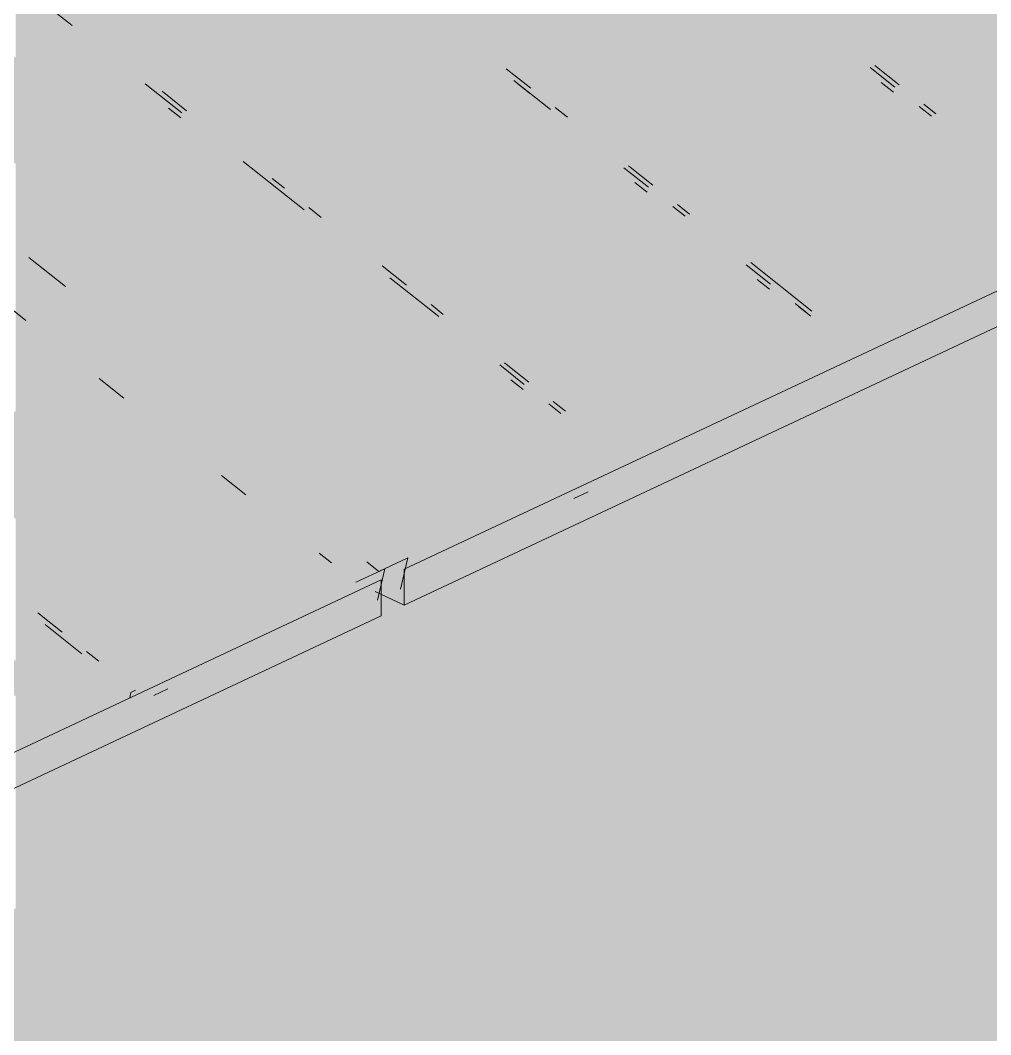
# Model space of a CAD drawing. Header units: millimetres. Extents: x 5 to 1315, y 5 to 292.
# Drawn here: x 1181.349 to 1183.984, y 91.334 to 94.089 of the extents above; entities that cross this region are included whole.
import ezdxf

# ---------------------------------------------------------------- set-up
doc = ezdxf.new("R2010")
doc.units = ezdxf.units.MM
doc.layers.add('EXISTING', color=7, linetype='Continuous')
doc.layers.add('IMAGES', color=7, linetype='Continuous')

# ---------------------------------------------------------------- blocks, each defined once
blk = doc.blocks.new('SHEET_03')
at = {"layer": 'EXISTING', "color": 250, "lineweight": 9}
for p, q in [((282.3912, 92.5982), (286.2054, 94.3889)), ((282.3912, 92.5007), (286.2054, 94.2914)), ((281.423, 94.1275), (281.4894, 94.0748)), ((283.736, 93.9138), (283.6696, 93.9665)), ((282.7351, 93.9051), (282.6687, 93.9577)), ((283.6571, 93.9606), (283.7235, 93.9079)), ((281.6885, 93.9168), (281.7881, 93.8378)), ((282.6894, 93.9255), (282.789, 93.8465)), ((282.732, 93.8914), (282.6988, 93.9178)), ((283.7203, 93.8943), (283.6871, 93.9206)), ((281.8006, 93.8437), (281.7342, 93.8963)), ((283.8355, 93.8348), (283.8023, 93.8611)), ((281.785, 93.8242), (281.7518, 93.8505)), ((282.8347, 93.826), (282.8015, 93.8524)), ((283.7899, 93.8552), (283.8231, 93.8289)), ((281.9541, 93.7061), (282.1201, 93.5744)), ((283.067, 93.6417), (283.0007, 93.6943)), ((282.9882, 93.6885), (283.0546, 93.6358)), ((282.0662, 93.6329), (282.033, 93.6593)), ((283.0514, 93.6222), (283.0182, 93.6485)), ((283.121, 93.5831), (283.1541, 93.5568)), ((283.1666, 93.5626), (283.1334, 93.589)), ((282.1658, 93.5539), (282.1326, 93.5803)), ((281.4715, 93.3662), (281.3719, 93.4452)), ((281.165, 93.4319), (281.3642, 93.2739)), ((282.3981, 93.3696), (282.3318, 93.4222)), ((283.3201, 93.4251), (283.3865, 93.3724)), ((283.4986, 93.2993), (283.3326, 93.431)), ((282.3525, 93.39), (282.4852, 93.2847)), ((283.3834, 93.3588), (283.3502, 93.3851)), ((282.4977, 93.2905), (282.4645, 93.3169)), ((283.4529, 93.3197), (283.4861, 93.2934)), ((283.4955, 93.2856), (283.4623, 93.312)), ((282.6512, 93.153), (282.7176, 93.1003)), ((282.7301, 93.1062), (282.6637, 93.1588)), ((281.5634, 93.1158), (281.6298, 93.0631)), ((282.7145, 93.0867), (282.6813, 93.113)), ((282.784, 93.0476), (282.8172, 93.0213)), ((282.8297, 93.0271), (282.7965, 93.0535)), ((281.8953, 92.8524), (281.9617, 92.7998)), ((282.8525, 92.7906), (282.891, 92.8087)), ((282.1609, 92.6417), (282.1941, 92.6154)), ((282.2897, 92.6184), (282.3229, 92.592)), ((282.401, 92.6287), (282.3229, 92.592)), ((282.3814, 92.5435), (282.401, 92.6287)), ((282.3385, 92.5993), (282.2605, 92.5627)), ((282.3189, 92.5142), (282.3385, 92.5993)), ((282.3912, 92.5007), (282.3912, 92.5982)), ((278.5145, 90.7782), (282.3287, 92.5689)), ((282.3287, 92.5689), (282.3287, 92.4714)), ((282.3131, 92.5374), (282.3912, 92.5007)), ((281.4626, 92.4273), (281.3962, 92.48)), ((280.0556, 91.4042), (282.3287, 92.4714)), ((281.4169, 92.4478), (281.5165, 92.3687)), ((281.5622, 92.3483), (281.529, 92.3746)), ((281.6493, 92.2634), (281.6462, 92.2498)), ((281.6618, 92.2692), (281.6493, 92.2634)), ((281.7113, 92.2548), (281.7498, 92.2729))]:
    blk.add_line(p, q, dxfattribs=at)
at = {"layer": 'IMAGES', "color": 7}
for points in [[(281.3364, 94.0863), (281.5291, 94.0863), (281.3364, 94.1827), (281.5291, 94.1827)], [(281.5291, 94.0863), (282.2036, 94.0863), (281.5291, 94.1827), (282.2036, 94.1827)], [(282.2036, 94.0863), (282.3, 94.0863), (282.2036, 94.1827), (282.3, 94.1827)], [(282.3, 94.0863), (282.3964, 94.0863), (282.3, 94.1827), (282.3964, 94.1827)], [(282.3964, 94.0863), (282.4927, 94.0863), (282.3964, 94.1827), (282.4927, 94.1827)], [(282.4927, 94.0863), (282.5891, 94.0863), (282.4927, 94.1827), (282.5891, 94.1827)], [(282.5891, 94.0863), (282.6855, 94.0863), (282.5891, 94.1827), (282.6855, 94.1827)], [(282.6855, 94.0863), (283.36, 94.0863), (282.6855, 94.1827), (283.36, 94.1827)], [(283.36, 94.0863), (283.5527, 94.0863), (283.36, 94.1827), (283.5527, 94.1827)], [(283.5527, 94.0863), (283.6491, 94.0863), (283.5527, 94.1827), (283.6491, 94.1827)], [(283.6491, 94.0863), (284.2273, 94.0863), (283.6491, 94.1827), (284.2273, 94.1827)], [(281.3364, 93.9899), (281.4327, 93.9899), (281.3364, 94.0863), (281.4327, 94.0863)], [(281.4327, 93.9899), (281.6255, 93.9899), (281.4327, 94.0863), (281.6255, 94.0863)], [(281.6255, 93.9899), (281.7218, 93.9899), (281.6255, 94.0863), (281.7218, 94.0863)], [(281.7218, 93.9899), (281.8182, 93.9899), (281.7218, 94.0863), (281.8182, 94.0863)], [(281.8182, 93.9899), (282.3, 93.9899), (281.8182, 94.0863), (282.3, 94.0863)], [(282.3, 93.9899), (282.3964, 93.9899), (282.3, 94.0863), (282.3964, 94.0863)], [(282.3964, 93.9899), (282.4927, 93.9899), (282.3964, 94.0863), (282.4927, 94.0863)], [(282.4927, 93.9899), (282.5891, 93.9899), (282.4927, 94.0863), (282.5891, 94.0863)], [(282.5891, 93.9899), (282.6855, 93.9899), (282.5891, 94.0863), (282.6855, 94.0863)], [(282.6855, 93.9899), (282.7818, 93.9899), (282.6855, 94.0863), (282.7818, 94.0863)], [(282.7818, 93.9899), (283.2636, 93.9899), (282.7818, 94.0863), (283.2636, 94.0863)], [(283.2636, 93.9899), (283.36, 93.9899), (283.2636, 94.0863), (283.36, 94.0863)], [(283.36, 93.9899), (283.4564, 93.9899), (283.36, 94.0863), (283.4564, 94.0863)], [(283.4564, 93.9899), (283.6491, 93.9899), (283.4564, 94.0863), (283.6491, 94.0863)], [(283.6491, 93.9899), (283.7455, 93.9899), (283.6491, 94.0863), (283.7455, 94.0863)], [(283.7455, 93.9899), (283.8418, 93.9899), (283.7455, 94.0863), (283.8418, 94.0863)], [(283.8418, 93.9899), (284.3236, 93.9899), (283.8418, 94.0863), (284.3236, 94.0863)], [(280.9509, 93.8935), (281.5291, 93.8935), (280.9509, 93.9899), (281.5291, 93.9899)], [(281.5291, 93.8935), (281.6255, 93.8935), (281.5291, 93.9899), (281.6255, 93.9899)], [(281.6255, 93.8935), (281.7218, 93.8935), (281.6255, 93.9899), (281.7218, 93.9899)], [(281.7218, 93.8935), (281.8182, 93.8935), (281.7218, 93.9899), (281.8182, 93.9899)], [(281.8182, 93.8935), (281.9145, 93.8935), (281.8182, 93.9899), (281.9145, 93.9899)], [(281.9145, 93.8935), (282.3964, 93.8935), (281.9145, 93.9899), (282.3964, 93.9899)], [(282.3964, 93.8935), (282.4927, 93.8935), (282.3964, 93.9899), (282.4927, 93.9899)], [(282.4927, 93.8935), (282.5891, 93.8935), (282.4927, 93.9899), (282.5891, 93.9899)], [(282.5891, 93.8935), (282.6855, 93.8935), (282.5891, 93.9899), (282.6855, 93.9899)], [(282.6855, 93.8935), (282.7818, 93.8935), (282.6855, 93.9899), (282.7818, 93.9899)], [(282.7818, 93.8935), (282.8782, 93.8935), (282.7818, 93.9899), (282.8782, 93.9899)], [(282.8782, 93.8935), (283.4564, 93.8935), (282.8782, 93.9899), (283.4564, 93.9899)], [(283.4564, 93.8935), (283.5527, 93.8935), (283.4564, 93.9899), (283.5527, 93.9899)], [(283.5527, 93.8935), (283.7455, 93.8935), (283.5527, 93.9899), (283.7455, 93.9899)], [(283.7455, 93.8935), (283.8418, 93.8935), (283.7455, 93.9899), (283.8418, 93.9899)], [(283.8418, 93.8935), (283.9382, 93.8935), (283.8418, 93.9899), (283.9382, 93.9899)], [(283.9382, 93.8935), (284.42, 93.8935), (283.9382, 93.9899), (284.42, 93.9899)], [(281.1436, 93.797), (281.5291, 93.797), (281.1436, 93.8935), (281.5291, 93.8935)], [(281.5291, 93.797), (281.6255, 93.797), (281.5291, 93.8935), (281.6255, 93.8935)], [(281.6255, 93.797), (281.7218, 93.797), (281.6255, 93.8935), (281.7218, 93.8935)], [(281.7218, 93.797), (281.9145, 93.797), (281.7218, 93.8935), (281.9145, 93.8935)], [(281.9145, 93.797), (282.0109, 93.797), (281.9145, 93.8935), (282.0109, 93.8935)], [(282.0109, 93.797), (282.5891, 93.797), (282.0109, 93.8935), (282.5891, 93.8935)], [(282.5891, 93.797), (282.6855, 93.797), (282.5891, 93.8935), (282.6855, 93.8935)], [(282.6855, 93.797), (282.8782, 93.797), (282.6855, 93.8935), (282.8782, 93.8935)], [(282.8782, 93.797), (283.0709, 93.797), (282.8782, 93.8935), (283.0709, 93.8935)], [(283.0709, 93.797), (283.5527, 93.797), (283.0709, 93.8935), (283.5527, 93.8935)], [(283.5527, 93.797), (283.6491, 93.797), (283.5527, 93.8935), (283.6491, 93.8935)], [(283.6491, 93.797), (283.7455, 93.797), (283.6491, 93.8935), (283.7455, 93.8935)], [(283.7455, 93.797), (283.8418, 93.797), (283.7455, 93.8935), (283.8418, 93.8935)], [(283.8418, 93.797), (283.9382, 93.797), (283.8418, 93.8935), (283.9382, 93.8935)], [(283.9382, 93.797), (284.0345, 93.797), (283.9382, 93.8935), (284.0345, 93.8935)], [(281.24, 93.7006), (281.6255, 93.7006), (281.24, 93.797), (281.6255, 93.797)], [(281.6255, 93.7006), (281.7218, 93.7006), (281.6255, 93.797), (281.7218, 93.797)], [(281.7218, 93.7006), (281.8182, 93.7006), (281.7218, 93.797), (281.8182, 93.797)], [(281.8182, 93.7006), (282.0109, 93.7006), (281.8182, 93.797), (282.0109, 93.797)], [(282.0109, 93.7006), (282.1073, 93.7006), (282.0109, 93.797), (282.1073, 93.797)], [(282.1073, 93.7006), (282.2036, 93.7006), (282.1073, 93.797), (282.2036, 93.797)], [(282.2036, 93.7006), (282.7818, 93.7006), (282.2036, 93.797), (282.7818, 93.797)], [(282.7818, 93.7006), (282.8782, 93.7006), (282.7818, 93.797), (282.8782, 93.797)], [(282.8782, 93.7006), (283.0709, 93.7006), (282.8782, 93.797), (283.0709, 93.797)], [(283.0709, 93.7006), (283.1673, 93.7006), (283.0709, 93.797), (283.1673, 93.797)], [(283.1673, 93.7006), (283.6491, 93.7006), (283.1673, 93.797), (283.6491, 93.797)], [(283.6491, 93.7006), (283.7455, 93.7006), (283.6491, 93.797), (283.7455, 93.797)], [(283.7455, 93.7006), (283.8418, 93.7006), (283.7455, 93.797), (283.8418, 93.797)], [(283.8418, 93.7006), (283.9382, 93.7006), (283.8418, 93.797), (283.9382, 93.797)], [(283.9382, 93.7006), (284.0345, 93.7006), (283.9382, 93.797), (284.0345, 93.797)], [(281.3364, 93.6042), (281.8182, 93.6042), (281.3364, 93.7006), (281.8182, 93.7006)], [(281.8182, 93.6042), (281.9145, 93.6042), (281.8182, 93.7006), (281.9145, 93.7006)], [(281.9145, 93.6042), (282.1073, 93.6042), (281.9145, 93.7006), (282.1073, 93.7006)], [(282.1073, 93.6042), (282.2036, 93.6042), (282.1073, 93.7006), (282.2036, 93.7006)], [(282.2036, 93.6042), (282.3, 93.6042), (282.2036, 93.7006), (282.3, 93.7006)], [(282.3, 93.6042), (282.7818, 93.6042), (282.3, 93.7006), (282.7818, 93.7006)], [(282.7818, 93.6042), (282.8782, 93.6042), (282.7818, 93.7006), (282.8782, 93.7006)], [(282.8782, 93.6042), (282.9745, 93.6042), (282.8782, 93.7006), (282.9745, 93.7006)], [(282.9745, 93.6042), (283.0709, 93.6042), (282.9745, 93.7006), (283.0709, 93.7006)], [(283.0709, 93.6042), (283.1673, 93.6042), (283.0709, 93.7006), (283.1673, 93.7006)], [(283.1673, 93.6042), (283.2636, 93.6042), (283.1673, 93.7006), (283.2636, 93.7006)], [(283.2636, 93.6042), (283.8418, 93.6042), (283.2636, 93.7006), (283.8418, 93.7006)], [(283.8418, 93.6042), (283.9382, 93.6042), (283.8418, 93.7006), (283.9382, 93.7006)], [(283.9382, 93.6042), (284.1309, 93.6042), (283.9382, 93.7006), (284.1309, 93.7006)], [(281.3364, 93.5078), (281.4327, 93.5078), (281.3364, 93.6042), (281.4327, 93.6042)], [(281.4327, 93.5078), (281.5291, 93.5078), (281.4327, 93.6042), (281.5291, 93.6042)], [(281.5291, 93.5078), (281.9145, 93.5078), (281.5291, 93.6042), (281.9145, 93.6042)], [(281.9145, 93.5078), (282.0109, 93.5078), (281.9145, 93.6042), (282.0109, 93.6042)], [(282.0109, 93.5078), (282.2036, 93.5078), (282.0109, 93.6042), (282.2036, 93.6042)], [(282.2036, 93.5078), (282.3, 93.5078), (282.2036, 93.6042), (282.3, 93.6042)], [(282.3, 93.5078), (282.3964, 93.5078), (282.3, 93.6042), (282.3964, 93.6042)], [(282.3964, 93.5078), (282.8782, 93.5078), (282.3964, 93.6042), (282.8782, 93.6042)], [(282.8782, 93.5078), (283.0709, 93.5078), (282.8782, 93.6042), (283.0709, 93.6042)], [(283.0709, 93.5078), (283.1673, 93.5078), (283.0709, 93.6042), (283.1673, 93.6042)], [(283.1673, 93.5078), (283.2636, 93.5078), (283.1673, 93.6042), (283.2636, 93.6042)], [(283.2636, 93.5078), (283.36, 93.5078), (283.2636, 93.6042), (283.36, 93.6042)], [(283.36, 93.5078), (283.9382, 93.5078), (283.36, 93.6042), (283.9382, 93.6042)], [(283.9382, 93.5078), (284.0345, 93.5078), (283.9382, 93.6042), (284.0345, 93.6042)], [(281.3364, 93.2186), (281.4327, 93.2186), (281.3364, 93.5078), (281.4327, 93.5078)], [(281.4327, 93.4114), (281.5291, 93.4114), (281.4327, 93.5078), (281.5291, 93.5078)], [(281.5291, 93.4114), (282.0109, 93.4114), (281.5291, 93.5078), (282.0109, 93.5078)], [(282.0109, 93.4114), (282.1073, 93.4114), (282.0109, 93.5078), (282.1073, 93.5078)], [(282.1073, 93.315), (282.2036, 93.315), (282.1073, 93.5078), (282.2036, 93.5078)], [(282.2036, 93.4114), (282.3, 93.4114), (282.2036, 93.5078), (282.3, 93.5078)], [(282.3, 93.4114), (282.3964, 93.4114), (282.3, 93.5078), (282.3964, 93.5078)], [(282.3964, 93.4114), (282.4927, 93.4114), (282.3964, 93.5078), (282.4927, 93.5078)], [(282.4927, 93.4114), (282.5891, 93.4114), (282.4927, 93.5078), (282.5891, 93.5078)], [(282.5891, 93.4114), (283.0709, 93.4114), (282.5891, 93.5078), (283.0709, 93.5078)], [(283.0709, 93.4114), (283.1673, 93.4114), (283.0709, 93.5078), (283.1673, 93.5078)], [(283.1673, 93.4114), (283.2636, 93.4114), (283.1673, 93.5078), (283.2636, 93.5078)], [(283.2636, 93.4114), (283.36, 93.4114), (283.2636, 93.5078), (283.36, 93.5078)], [(283.36, 93.4114), (283.4564, 93.4114), (283.36, 93.5078), (283.4564, 93.5078)], [(283.4564, 93.4114), (283.5527, 93.4114), (283.4564, 93.5078), (283.5527, 93.5078)], [(283.5527, 93.4114), (283.8418, 93.4114), (283.5527, 93.5078), (283.8418, 93.5078)], [(283.8418, 93.4114), (283.9382, 93.4114), (283.8418, 93.5078), (283.9382, 93.5078)], [(283.9382, 93.4114), (284.1309, 93.4114), (283.9382, 93.5078), (284.1309, 93.5078)], [(281.4327, 93.315), (281.5291, 93.315), (281.4327, 93.4114), (281.5291, 93.4114)], [(281.5291, 93.315), (281.6255, 93.315), (281.5291, 93.4114), (281.6255, 93.4114)], [(281.6255, 93.315), (281.7218, 93.315), (281.6255, 93.4114), (281.7218, 93.4114)], [(281.7218, 93.315), (282.1073, 93.315), (281.7218, 93.4114), (282.1073, 93.4114)], [(282.2036, 93.315), (282.3, 93.315), (282.2036, 93.4114), (282.3, 93.4114)], [(282.3, 93.315), (282.3964, 93.315), (282.3, 93.4114), (282.3964, 93.4114)], [(282.3964, 93.315), (282.4927, 93.315), (282.3964, 93.4114), (282.4927, 93.4114)], [(282.4927, 93.315), (283.1673, 93.315), (282.4927, 93.4114), (283.1673, 93.4114)], [(283.1673, 93.315), (283.2636, 93.315), (283.1673, 93.4114), (283.2636, 93.4114)], [(283.2636, 93.315), (283.36, 93.315), (283.2636, 93.4114), (283.36, 93.4114)], [(283.36, 93.315), (283.4564, 93.315), (283.36, 93.4114), (283.4564, 93.4114)], [(283.4564, 93.315), (283.5527, 93.315), (283.4564, 93.4114), (283.5527, 93.4114)], [(283.5527, 93.315), (283.7455, 93.315), (283.5527, 93.4114), (283.7455, 93.4114)], [(283.7455, 93.315), (283.8418, 93.315), (283.7455, 93.4114), (283.8418, 93.4114)], [(283.8418, 93.315), (283.9382, 93.315), (283.8418, 93.4114), (283.9382, 93.4114)], [(283.9382, 93.315), (284.0345, 93.315), (283.9382, 93.4114), (284.0345, 93.4114)], [(281.4327, 93.2186), (281.6255, 93.2186), (281.4327, 93.315), (281.6255, 93.315)], [(281.6255, 93.2186), (281.7218, 93.2186), (281.6255, 93.315), (281.7218, 93.315)], [(281.7218, 93.2186), (281.8182, 93.2186), (281.7218, 93.315), (281.8182, 93.315)], [(281.8182, 93.2186), (282.2036, 93.2186), (281.8182, 93.315), (282.2036, 93.315)], [(282.2036, 93.2186), (282.3964, 93.2186), (282.2036, 93.315), (282.3964, 93.315)], [(282.3964, 93.2186), (282.5891, 93.2186), (282.3964, 93.315), (282.5891, 93.315)], [(282.5891, 93.2186), (282.6855, 93.2186), (282.5891, 93.315), (282.6855, 93.315)], [(282.6855, 93.2186), (282.7818, 93.2186), (282.6855, 93.315), (282.7818, 93.315)], [(282.7818, 93.2186), (283.2636, 93.2186), (282.7818, 93.315), (283.2636, 93.315)], [(283.2636, 93.2186), (283.36, 93.2186), (283.2636, 93.315), (283.36, 93.315)], [(283.36, 93.2186), (283.5527, 93.2186), (283.36, 93.315), (283.5527, 93.315)], [(283.5527, 93.2186), (283.8418, 93.2186), (283.5527, 93.315), (283.8418, 93.315)], [(283.8418, 93.2186), (283.9382, 93.2186), (283.8418, 93.315), (283.9382, 93.315)], [(283.9382, 93.2186), (284.0345, 93.2186), (283.9382, 93.315), (284.0345, 93.315)], [(281.3364, 93.1222), (281.4327, 93.1222), (281.3364, 93.2186), (281.4327, 93.2186)], [(281.4327, 93.1222), (281.5291, 93.1222), (281.4327, 93.2186), (281.5291, 93.2186)], [(281.5291, 93.1222), (281.6255, 93.1222), (281.5291, 93.2186), (281.6255, 93.2186)], [(281.6255, 93.1222), (281.7218, 93.1222), (281.6255, 93.2186), (281.7218, 93.2186)], [(281.7218, 93.1222), (281.8182, 93.1222), (281.7218, 93.2186), (281.8182, 93.2186)], [(281.8182, 93.1222), (282.3964, 93.1222), (281.8182, 93.2186), (282.3964, 93.2186)], [(282.3964, 93.1222), (282.4927, 93.1222), (282.3964, 93.2186), (282.4927, 93.2186)], [(282.4927, 93.1222), (282.5891, 93.1222), (282.4927, 93.2186), (282.5891, 93.2186)], [(282.5891, 93.1222), (282.6855, 93.1222), (282.5891, 93.2186), (282.6855, 93.2186)], [(282.6855, 93.1222), (282.7818, 93.1222), (282.6855, 93.2186), (282.7818, 93.2186)], [(282.7818, 93.1222), (282.8782, 93.1222), (282.7818, 93.2186), (282.8782, 93.2186)], [(282.8782, 93.1222), (283.0709, 93.1222), (282.8782, 93.2186), (283.0709, 93.2186)], [(283.0709, 93.1222), (283.36, 93.1222), (283.0709, 93.2186), (283.36, 93.2186)], [(283.36, 93.1222), (283.4564, 93.1222), (283.36, 93.2186), (283.4564, 93.2186)], [(283.4564, 93.1222), (283.5527, 93.1222), (283.4564, 93.2186), (283.5527, 93.2186)], [(283.5527, 93.1222), (283.7455, 93.1222), (283.5527, 93.2186), (283.7455, 93.2186)], [(283.7455, 93.1222), (283.9382, 93.1222), (283.7455, 93.2186), (283.9382, 93.2186)], [(283.9382, 93.1222), (284.0345, 93.1222), (283.9382, 93.2186), (284.0345, 93.2186)], [(281.3364, 93.0258), (281.4327, 93.0258), (281.3364, 93.1222), (281.4327, 93.1222)], [(281.4327, 93.0258), (281.5291, 93.0258), (281.4327, 93.1222), (281.5291, 93.1222)], [(281.5291, 93.0258), (281.6255, 93.0258), (281.5291, 93.1222), (281.6255, 93.1222)], [(281.6255, 93.0258), (281.8182, 93.0258), (281.6255, 93.1222), (281.8182, 93.1222)], [(281.8182, 93.0258), (281.9145, 93.0258), (281.8182, 93.1222), (281.9145, 93.1222)], [(281.9145, 93.0258), (282.0109, 93.0258), (281.9145, 93.1222), (282.0109, 93.1222)], [(282.0109, 93.0258), (282.1073, 93.0258), (282.0109, 93.1222), (282.1073, 93.1222)], [(282.1073, 93.0258), (282.4927, 93.0258), (282.1073, 93.1222), (282.4927, 93.1222)], [(282.4927, 93.0258), (282.5891, 93.0258), (282.4927, 93.1222), (282.5891, 93.1222)], [(282.5891, 93.0258), (282.6855, 93.0258), (282.5891, 93.1222), (282.6855, 93.1222)], [(282.6855, 93.0258), (282.8782, 93.0258), (282.6855, 93.1222), (282.8782, 93.1222)], [(282.8782, 93.0258), (283.0709, 93.0258), (282.8782, 93.1222), (283.0709, 93.1222)], [(283.0709, 93.0258), (283.1673, 93.0258), (283.0709, 93.1222), (283.1673, 93.1222)], [(283.1673, 93.0258), (283.2636, 93.0258), (283.1673, 93.1222), (283.2636, 93.1222)], [(283.2636, 92.833), (283.36, 92.833), (283.2636, 93.1222), (283.36, 93.1222)], [(283.36, 93.0258), (283.4564, 93.0258), (283.36, 93.1222), (283.4564, 93.1222)], [(283.4564, 93.0258), (283.6491, 93.0258), (283.4564, 93.1222), (283.6491, 93.1222)], [(283.6491, 93.0258), (283.8418, 93.0258), (283.6491, 93.1222), (283.8418, 93.1222)], [(283.8418, 93.0258), (283.9382, 93.0258), (283.8418, 93.1222), (283.9382, 93.1222)], [(283.9382, 93.0258), (284.1309, 93.0258), (283.9382, 93.1222), (284.1309, 93.1222)], [(280.9509, 92.9294), (281.4327, 92.9294), (280.9509, 93.0258), (281.4327, 93.0258)], [(281.4327, 92.9294), (281.5291, 92.9294), (281.4327, 93.0258), (281.5291, 93.0258)], [(281.5291, 92.9294), (281.6255, 92.9294), (281.5291, 93.0258), (281.6255, 93.0258)], [(281.6255, 92.9294), (281.7218, 92.9294), (281.6255, 93.0258), (281.7218, 93.0258)], [(281.7218, 92.9294), (281.8182, 92.9294), (281.7218, 93.0258), (281.8182, 93.0258)], [(281.8182, 92.9294), (281.9145, 92.9294), (281.8182, 93.0258), (281.9145, 93.0258)], [(281.9145, 92.9294), (282.0109, 92.9294), (281.9145, 93.0258), (282.0109, 93.0258)], [(282.0109, 92.9294), (282.1073, 92.9294), (282.0109, 93.0258), (282.1073, 93.0258)], [(282.1073, 92.9294), (282.2036, 92.9294), (282.1073, 93.0258), (282.2036, 93.0258)], [(282.2036, 92.9294), (282.6855, 92.9294), (282.2036, 93.0258), (282.6855, 93.0258)], [(282.6855, 92.9294), (282.7818, 92.9294), (282.6855, 93.0258), (282.7818, 93.0258)], [(282.7818, 92.9294), (282.8782, 92.9294), (282.7818, 93.0258), (282.8782, 93.0258)], [(282.8782, 92.9294), (283.0709, 92.9294), (282.8782, 93.0258), (283.0709, 93.0258)], [(283.0709, 92.9294), (283.1673, 92.9294), (283.0709, 93.0258), (283.1673, 93.0258)], [(283.1673, 92.9294), (283.2636, 92.9294), (283.1673, 93.0258), (283.2636, 93.0258)], [(283.36, 92.9294), (283.5527, 92.9294), (283.36, 93.0258), (283.5527, 93.0258)], [(283.5527, 92.9294), (283.6491, 92.9294), (283.5527, 93.0258), (283.6491, 93.0258)], [(283.6491, 92.9294), (283.7455, 92.9294), (283.6491, 93.0258), (283.7455, 93.0258)], [(283.7455, 92.9294), (283.8418, 92.9294), (283.7455, 93.0258), (283.8418, 93.0258)], [(283.8418, 92.9294), (283.9382, 92.9294), (283.8418, 93.0258), (283.9382, 93.0258)], [(283.9382, 92.9294), (290.8764, 92.9294), (283.9382, 93.0258), (290.8764, 93.0258)], [(281.1436, 92.833), (281.5291, 92.833), (281.1436, 92.9294), (281.5291, 92.9294)], [(281.5291, 92.833), (281.6255, 92.833), (281.5291, 92.9294), (281.6255, 92.9294)], [(281.6255, 92.833), (281.7218, 92.833), (281.6255, 92.9294), (281.7218, 92.9294)], [(281.7218, 92.833), (281.8182, 92.833), (281.7218, 92.9294), (281.8182, 92.9294)], [(281.8182, 92.833), (282.0109, 92.833), (281.8182, 92.9294), (282.0109, 92.9294)], [(282.0109, 92.833), (282.1073, 92.833), (282.0109, 92.9294), (282.1073, 92.9294)], [(282.1073, 92.833), (282.2036, 92.833), (282.1073, 92.9294), (282.2036, 92.9294)], [(282.2036, 92.833), (282.3, 92.833), (282.2036, 92.9294), (282.3, 92.9294)], [(282.3, 92.833), (282.4927, 92.833), (282.3, 92.9294), (282.4927, 92.9294)], [(282.4927, 92.833), (282.6855, 92.833), (282.4927, 92.9294), (282.6855, 92.9294)], [(282.6855, 92.833), (282.7818, 92.833), (282.6855, 92.9294), (282.7818, 92.9294)], [(282.7818, 92.7366), (282.8782, 92.7366), (282.7818, 92.9294), (282.8782, 92.9294)], [(282.8782, 92.833), (282.9745, 92.833), (282.8782, 92.9294), (282.9745, 92.9294)], [(282.9745, 92.833), (283.0709, 92.833), (282.9745, 92.9294), (283.0709, 92.9294)], [(283.0709, 92.833), (283.1673, 92.833), (283.0709, 92.9294), (283.1673, 92.9294)], [(283.1673, 92.833), (283.2636, 92.833), (283.1673, 92.9294), (283.2636, 92.9294)], [(283.36, 92.833), (283.5527, 92.833), (283.36, 92.9294), (283.5527, 92.9294)], [(283.5527, 92.833), (283.7455, 92.833), (283.5527, 92.9294), (283.7455, 92.9294)], [(283.7455, 92.833), (290.6836, 92.833), (283.7455, 92.9294), (290.6836, 92.9294)], [(281.24, 92.7366), (281.7218, 92.7366), (281.24, 92.833), (281.7218, 92.833)], [(281.7218, 92.7366), (281.8182, 92.7366), (281.7218, 92.833), (281.8182, 92.833)], [(281.8182, 92.7366), (281.9145, 92.7366), (281.8182, 92.833), (281.9145, 92.833)], [(281.9145, 92.7366), (282.0109, 92.7366), (281.9145, 92.833), (282.0109, 92.833)], [(282.0109, 92.7366), (282.1073, 92.7366), (282.0109, 92.833), (282.1073, 92.833)], [(282.1073, 92.7366), (282.2036, 92.7366), (282.1073, 92.833), (282.2036, 92.833)], [(282.2036, 92.7366), (282.3, 92.7366), (282.2036, 92.833), (282.3, 92.833)], [(282.3, 92.7366), (282.4927, 92.7366), (282.3, 92.833), (282.4927, 92.833)], [(282.4927, 92.7366), (282.5891, 92.7366), (282.4927, 92.833), (282.5891, 92.833)], [(282.5891, 92.7366), (282.7818, 92.7366), (282.5891, 92.833), (282.7818, 92.833)], [(282.8782, 92.7366), (282.9745, 92.7366), (282.8782, 92.833), (282.9745, 92.833)], [(282.9745, 92.7366), (283.0709, 92.7366), (282.9745, 92.833), (283.0709, 92.833)], [(283.0709, 92.7366), (283.1673, 92.7366), (283.0709, 92.833), (283.1673, 92.833)], [(283.1673, 92.7366), (283.2636, 92.7366), (283.1673, 92.833), (283.2636, 92.833)], [(283.2636, 92.7366), (283.36, 92.7366), (283.2636, 92.833), (283.36, 92.833)], [(283.36, 92.7366), (283.5527, 92.7366), (283.36, 92.833), (283.5527, 92.833)], [(283.5527, 92.7366), (290.5873, 92.7366), (283.5527, 92.833), (290.5873, 92.833)], [(281.3364, 92.6402), (281.8182, 92.6402), (281.3364, 92.7366), (281.8182, 92.7366)], [(281.8182, 92.6402), (281.9145, 92.6402), (281.8182, 92.7366), (281.9145, 92.7366)], [(281.9145, 92.6402), (282.0109, 92.6402), (281.9145, 92.7366), (282.0109, 92.7366)], [(282.0109, 92.6402), (282.1073, 92.6402), (282.0109, 92.7366), (282.1073, 92.7366)], [(282.1073, 92.6402), (282.3964, 92.6402), (282.1073, 92.7366), (282.3964, 92.7366)], [(282.3964, 92.6402), (282.4927, 92.6402), (282.3964, 92.7366), (282.4927, 92.7366)], [(282.4927, 92.6402), (282.5891, 92.6402), (282.4927, 92.7366), (282.5891, 92.7366)], [(282.5891, 92.6402), (282.6855, 92.6402), (282.5891, 92.7366), (282.6855, 92.7366)], [(282.6855, 92.6402), (282.7818, 92.6402), (282.6855, 92.7366), (282.7818, 92.7366)], [(282.7818, 92.6402), (282.8782, 92.6402), (282.7818, 92.7366), (282.8782, 92.7366)], [(282.8782, 92.6402), (282.9745, 92.6402), (282.8782, 92.7366), (282.9745, 92.7366)], [(282.9745, 92.6402), (283.0709, 92.6402), (282.9745, 92.7366), (283.0709, 92.7366)], [(283.0709, 92.6402), (283.1673, 92.6402), (283.0709, 92.7366), (283.1673, 92.7366)], [(283.1673, 92.6402), (283.2636, 92.6402), (283.1673, 92.7366), (283.2636, 92.7366)], [(283.2636, 92.6402), (283.36, 92.6402), (283.2636, 92.7366), (283.36, 92.7366)], [(283.36, 92.6402), (290.2982, 92.6402), (283.36, 92.7366), (290.2982, 92.7366)], [(281.3364, 92.5438), (281.4327, 92.5438), (281.3364, 92.6402), (281.4327, 92.6402)], [(281.4327, 92.5438), (281.5291, 92.5438), (281.4327, 92.6402), (281.5291, 92.6402)], [(281.5291, 92.5438), (281.9145, 92.5438), (281.5291, 92.6402), (281.9145, 92.6402)], [(281.9145, 92.5438), (282.0109, 92.5438), (281.9145, 92.6402), (282.0109, 92.6402)], [(282.0109, 92.5438), (282.1073, 92.5438), (282.0109, 92.6402), (282.1073, 92.6402)], [(282.1073, 92.5438), (282.2036, 92.5438), (282.1073, 92.6402), (282.2036, 92.6402)], [(282.2036, 92.5438), (282.3, 92.5438), (282.2036, 92.6402), (282.3, 92.6402)], [(282.3, 92.5438), (282.3964, 92.5438), (282.3, 92.6402), (282.3964, 92.6402)], [(282.3964, 92.5438), (282.4927, 92.5438), (282.3964, 92.6402), (282.4927, 92.6402)], [(282.4927, 92.5438), (282.6855, 92.5438), (282.4927, 92.6402), (282.6855, 92.6402)], [(282.6855, 92.5438), (282.7818, 92.5438), (282.6855, 92.6402), (282.7818, 92.6402)], [(282.7818, 92.5438), (282.8782, 92.5438), (282.7818, 92.6402), (282.8782, 92.6402)], [(282.8782, 92.5438), (283.0709, 92.5438), (282.8782, 92.6402), (283.0709, 92.6402)], [(283.0709, 92.5438), (290.1055, 92.5438), (283.0709, 92.6402), (290.1055, 92.6402)], [(281.3364, 92.4474), (281.4327, 92.4474), (281.3364, 92.5438), (281.4327, 92.5438)], [(281.4327, 92.4474), (281.5291, 92.4474), (281.4327, 92.5438), (281.5291, 92.5438)], [(281.5291, 92.4474), (281.6255, 92.4474), (281.5291, 92.5438), (281.6255, 92.5438)], [(281.6255, 92.4474), (281.8182, 92.4474), (281.6255, 92.5438), (281.8182, 92.5438)], [(281.8182, 92.4474), (282.0109, 92.4474), (281.8182, 92.5438), (282.0109, 92.5438)], [(282.0109, 92.4474), (282.3, 92.4474), (282.0109, 92.5438), (282.3, 92.5438)], [(282.3, 92.4474), (282.4927, 92.4474), (282.3, 92.5438), (282.4927, 92.5438)], [(282.4927, 92.4474), (282.5891, 92.4474), (282.4927, 92.5438), (282.5891, 92.5438)], [(282.5891, 92.4474), (282.6855, 92.4474), (282.5891, 92.5438), (282.6855, 92.5438)], [(282.6855, 92.4474), (282.8782, 92.4474), (282.6855, 92.5438), (282.8782, 92.5438)], [(282.8782, 92.4474), (289.9127, 92.4474), (282.8782, 92.5438), (289.9127, 92.5438)], [(281.3364, 92.351), (281.4327, 92.351), (281.3364, 92.4474), (281.4327, 92.4474)], [(281.4327, 92.351), (281.5291, 92.351), (281.4327, 92.4474), (281.5291, 92.4474)], [(281.5291, 92.351), (281.6255, 92.351), (281.5291, 92.4474), (281.6255, 92.4474)], [(281.6255, 92.351), (281.7218, 92.351), (281.6255, 92.4474), (281.7218, 92.4474)], [(281.7218, 92.351), (281.8182, 92.351), (281.7218, 92.4474), (281.8182, 92.4474)], [(281.8182, 92.351), (281.9145, 92.351), (281.8182, 92.4474), (281.9145, 92.4474)], [(281.9145, 92.351), (282.0109, 92.351), (281.9145, 92.4474), (282.0109, 92.4474)], [(282.0109, 92.351), (282.1073, 92.351), (282.0109, 92.4474), (282.1073, 92.4474)], [(282.1073, 92.2546), (282.2036, 92.2546), (282.1073, 92.4474), (282.2036, 92.4474)], [(282.2036, 92.351), (282.3964, 92.351), (282.2036, 92.4474), (282.3964, 92.4474)], [(282.3964, 92.351), (282.4927, 92.351), (282.3964, 92.4474), (282.4927, 92.4474)], [(282.4927, 92.351), (282.5891, 92.351), (282.4927, 92.4474), (282.5891, 92.4474)], [(282.5891, 92.351), (282.6855, 92.351), (282.5891, 92.4474), (282.6855, 92.4474)], [(282.6855, 92.351), (289.72, 92.351), (282.6855, 92.4474), (289.72, 92.4474)], [(281.24, 92.2546), (281.4327, 92.2546), (281.24, 92.351), (281.4327, 92.351)], [(281.4327, 92.2546), (281.5291, 92.2546), (281.4327, 92.351), (281.5291, 92.351)], [(281.5291, 92.2546), (281.6255, 92.2546), (281.5291, 92.351), (281.6255, 92.351)], [(281.6255, 92.2546), (281.7218, 92.2546), (281.6255, 92.351), (281.7218, 92.351)], [(281.7218, 92.2546), (281.8182, 92.2546), (281.7218, 92.351), (281.8182, 92.351)], [(281.8182, 92.2546), (281.9145, 92.2546), (281.8182, 92.351), (281.9145, 92.351)], [(281.9145, 92.2546), (282.0109, 92.2546), (281.9145, 92.351), (282.0109, 92.351)], [(282.0109, 92.2546), (282.1073, 92.2546), (282.0109, 92.351), (282.1073, 92.351)], [(282.2036, 92.2546), (282.3, 92.2546), (282.2036, 92.351), (282.3, 92.351)], [(282.3, 92.2546), (282.4927, 92.2546), (282.3, 92.351), (282.4927, 92.351)], [(282.4927, 92.2546), (282.5891, 92.2546), (282.4927, 92.351), (282.5891, 92.351)], [(282.5891, 92.2546), (289.4309, 92.2546), (282.5891, 92.351), (289.4309, 92.351)], [(281.3364, 92.0618), (281.4327, 92.0618), (281.3364, 92.2546), (281.4327, 92.2546)], [(281.4327, 92.1582), (281.5291, 92.1582), (281.4327, 92.2546), (281.5291, 92.2546)], [(281.5291, 92.1582), (281.6255, 92.1582), (281.5291, 92.2546), (281.6255, 92.2546)], [(281.6255, 92.0618), (281.7218, 92.0618), (281.6255, 92.2546), (281.7218, 92.2546)], [(281.7218, 92.1582), (281.8182, 92.1582), (281.7218, 92.2546), (281.8182, 92.2546)], [(281.8182, 92.1582), (281.9145, 92.1582), (281.8182, 92.2546), (281.9145, 92.2546)], [(281.9145, 92.1582), (282.0109, 92.1582), (281.9145, 92.2546), (282.0109, 92.2546)], [(282.0109, 92.1582), (282.1073, 92.1582), (282.0109, 92.2546), (282.1073, 92.2546)], [(282.1073, 92.1582), (282.2036, 92.1582), (282.1073, 92.2546), (282.2036, 92.2546)], [(282.2036, 92.1582), (289.3345, 92.1582), (282.2036, 92.2546), (289.3345, 92.2546)], [(281.4327, 91.9654), (281.5291, 91.9654), (281.4327, 92.1582), (281.5291, 92.1582)], [(281.5291, 92.0618), (281.6255, 92.0618), (281.5291, 92.1582), (281.6255, 92.1582)], [(281.7218, 92.0618), (281.8182, 92.0618), (281.7218, 92.1582), (281.8182, 92.1582)], [(281.8182, 92.0618), (282.0109, 92.0618), (281.8182, 92.1582), (282.0109, 92.1582)], [(282.0109, 92.0618), (282.1073, 92.0618), (282.0109, 92.1582), (282.1073, 92.1582)], [(282.1073, 92.0618), (289.0455, 92.0618), (282.1073, 92.1582), (289.0455, 92.1582)], [(281.3364, 91.9654), (281.4327, 91.9654), (281.3364, 92.0618), (281.4327, 92.0618)], [(281.5291, 91.9654), (281.6255, 91.9654), (281.5291, 92.0618), (281.6255, 92.0618)], [(281.6255, 91.9654), (281.7218, 91.9654), (281.6255, 92.0618), (281.7218, 92.0618)], [(281.7218, 91.9654), (281.8182, 91.9654), (281.7218, 92.0618), (281.8182, 92.0618)], [(281.8182, 91.9654), (288.8527, 91.9654), (281.8182, 92.0618), (288.8527, 92.0618)], [(281.3364, 91.869), (281.4327, 91.869), (281.3364, 91.9654), (281.4327, 91.9654)], [(281.4327, 91.869), (281.7218, 91.869), (281.4327, 91.9654), (281.7218, 91.9654)], [(281.7218, 91.869), (288.66, 91.869), (281.7218, 91.9654), (288.66, 91.9654)], [(281.3364, 91.7726), (281.4327, 91.7726), (281.3364, 91.869), (281.4327, 91.869)], [(281.4327, 91.7726), (288.4673, 91.7726), (281.4327, 91.869), (288.4673, 91.869)], [(281.3364, 91.6762), (288.2745, 91.6762), (281.3364, 91.7726), (288.2745, 91.7726)], [(281.0473, 91.5798), (288.0818, 91.5798), (281.0473, 91.6762), (288.0818, 91.6762)], [(280.8545, 91.4834), (287.7927, 91.4834), (280.8545, 91.5798), (287.7927, 91.5798)], [(280.7582, 91.387), (287.6, 91.387), (280.7582, 91.4834), (287.6, 91.4834)], [(280.9509, 91.2906), (287.4073, 91.2906), (280.9509, 91.387), (287.4073, 91.387)]]:
    blk.add_solid(points, dxfattribs=at)

msp = doc.modelspace()

# ---------------------------------------------------------------- block references
msp.add_blockref('SHEET_03', (900, 0))

doc.saveas('drawing.dxf')
